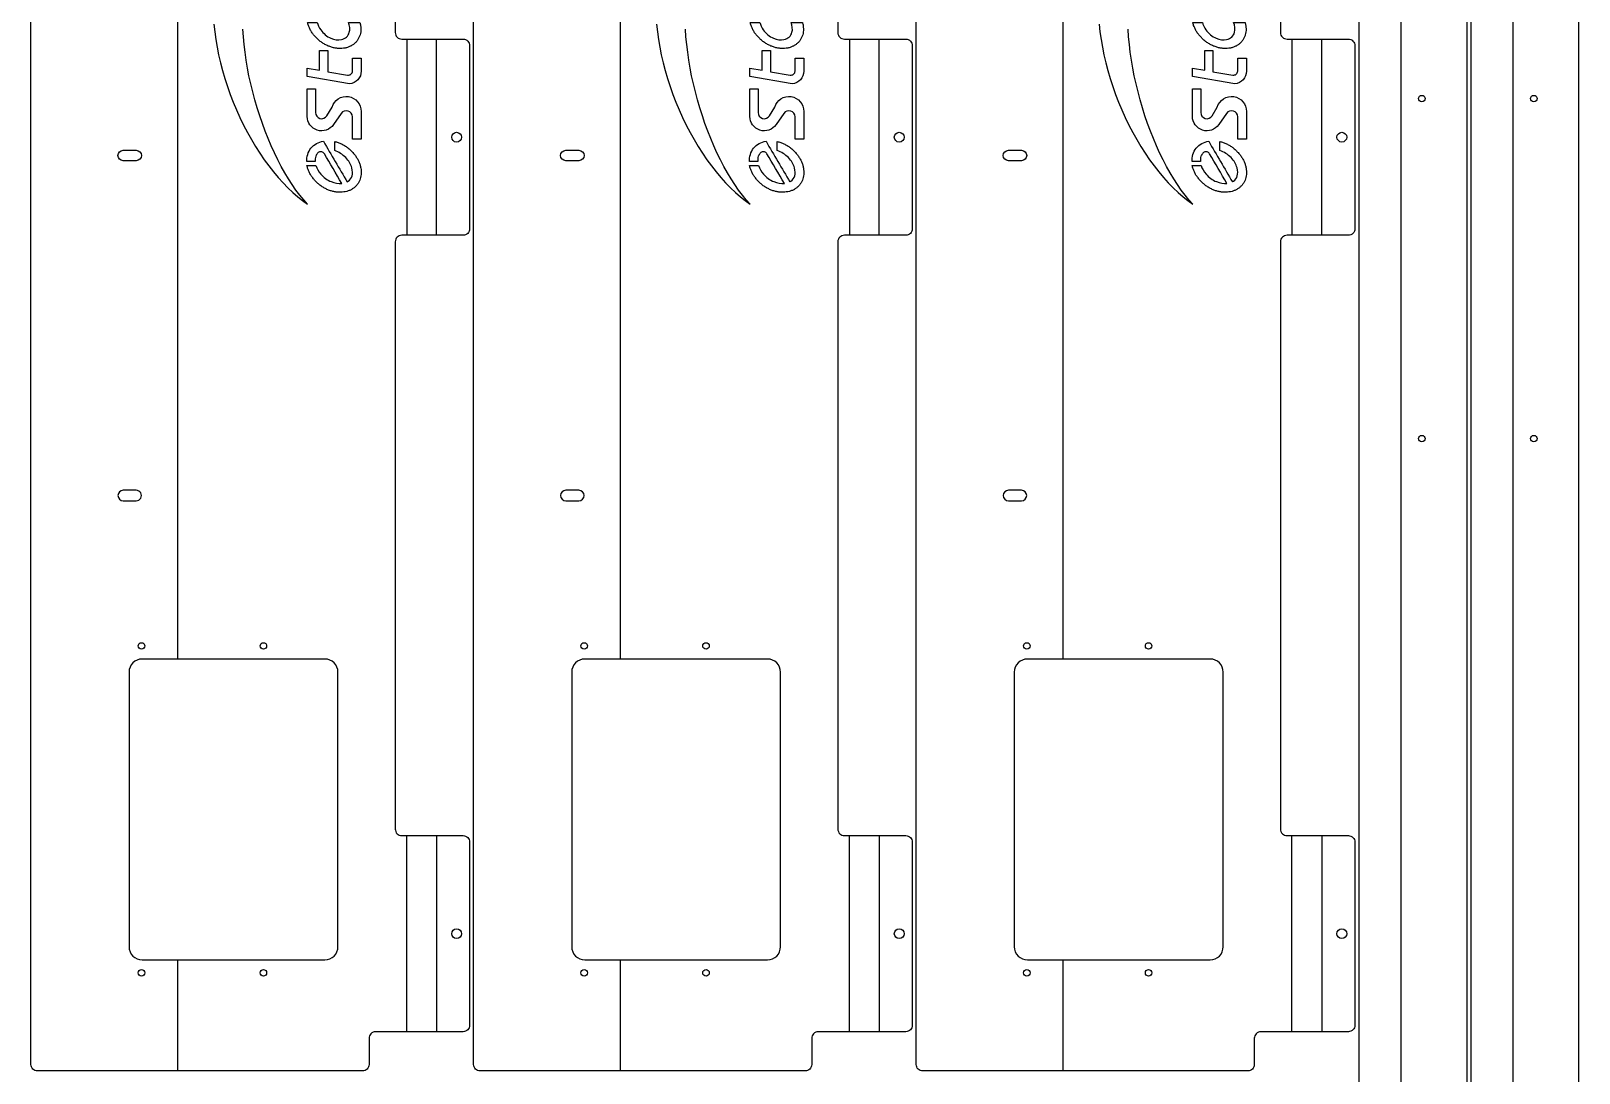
# Model space of a CAD drawing. Extents: x 8103 to 9297, y 13834 to 16827.
# Drawn here: x 8103 to 9287, y 15234 to 16030 of the extents above; entities that cross this region are included whole.
import ezdxf

# ---------------------------------------------------------------- set-up
doc = ezdxf.new("R2010")
doc.units = 0

# ---------------------------------------------------------------- blocks, each defined once
blk = doc.blocks.new('Part291220227', base_point=(-670.5, -25))
at = {"layer": '1'}
blk.add_lwpolyline([(670.5, 52.7, 0.414214), (665.5, 57.7), (-665.5, 57.7, 0.414214), (-670.5, 52.7), (-670.5, 13.6), (-663.5, 13.6), (-663.5, -6.4), (-670.5, -6.4), (-670.5, -15, 0.414214), (-660.5, -25), (660.5, -25, 0.414214), (670.5, -15), (670.5, -6.4), (663.5, -6.4), (663.5, 13.6), (670.5, 13.6)], format="xyb", close=True, dxfattribs=at)
for centre in [(-130, 9.5), (130, 9.5)]:
    blk.add_circle(centre, 2.5, dxfattribs=at)
at = {"layer": '2'}
blk.add_line((-670.5, 25.3), (670.5, 25.3), dxfattribs=at)
blk = doc.blocks.new('Part1278655948', base_point=(-670.5, -25))
at = {"layer": '1'}
blk.add_lwpolyline([(670.5, 52.7, 0.414214), (665.5, 57.7), (-665.5, 57.7, 0.414214), (-670.5, 52.7), (-670.5, 13.6), (-663.5, 13.6), (-663.5, -6.4), (-670.5, -6.4), (-670.5, -15, 0.414214), (-660.5, -25), (660.5, -25, 0.414214), (670.5, -15), (670.5, -6.4), (663.5, -6.4), (663.5, 13.6), (670.5, 13.6)], format="xyb", close=True, dxfattribs=at)
for centre in [(-130, 9.5), (130, 9.5)]:
    blk.add_circle(centre, 2.5, dxfattribs=at)
at = {"layer": '2'}
blk.add_line((-670.5, 25.3), (670.5, 25.3), dxfattribs=at)
blk = doc.blocks.new('Part1722710293', base_point=(-699, -136.7))
at = {"layer": '1'}
blk.add_lwpolyline([(544, -79.8), (95, -79.8, 0.414214), (90, -84.8), (90, -131.7, -0.414214), (85, -136.7), (-55, -136.7, -0.414214), (-60, -131.7), (-60, -84.8, 0.414214), (-65, -79.8), (-514, -79.8, 0.414214), (-519, -84.8), (-519, -131.7, -0.414214), (-524, -136.7), (-664, -136.7, -0.414214), (-669, -131.7), (-669, -64.8, 0.414214), (-674, -59.8), (-694, -59.8, -0.414214), (-699, -54.8), (-699, 193.7, -0.414214), (-694, 198.7), (481.5, 198.7, -0.414214)], format="xyb", dxfattribs=at)
for points in [[(-255, 128.2, 1), (-263, 128.2), (-263, 118.2, 1), (-255, 118.2)], [(5, 128.2), (5, 118.2, -1), (-3, 118.2), (-3, 128.2, -1)], [(-384, 113.7, 0.414214), (-394, 123.7), (-604, 123.7, 0.414214), (-614, 113.7), (-614, -26, 0.414214), (-604, -36), (-394, -36, 0.414214), (-384, -26)], [(52.1, -12.5), (52.1, -18.8), (33.8, -18.8, 0.761737), (31.4, -27.5), (38, -31.5, -0.865241), (34.7, -53.8), (13.6, -53.8), (13.6, -47.1), (30.5, -47.1, 0.735169), (33.2, -38.5), (24.6, -32.6, -0.735169), (30.9, -12.5)], [(81.2, -21.9), (81.2, -28.2), (65.1, -28.2), (62.5, -43.4, 0.466308), (65.6, -47.1), (75.3, -47.1), (75.3, -53.8), (65.6, -53.8, -0.386919), (55.8, -44.9), (61.5, -12.5), (67.9, -12.5), (66.2, -21.9)]]:
    blk.add_lwpolyline(points, format="xyb", close=True, dxfattribs=at)
blk.add_lwpolyline([(101.4, 58.8), (95.6, 58.2), (89.8, 57.4), (83.9, 56.4), (77.9, 55.2), (71.9, 53.8), (65.9, 52.2), (59.8, 50.4), (53.8, 48.4), (47.7, 46.3), (41.8, 44), (35.9, 41.5), (30, 38.9), (24.3, 36.1), (18.7, 33.2), (13.2, 30.1), (7.9, 27), (2.8, 23.7), (-2.2, 20.3), (-7, 16.8), (-11.5, 13.3), (-15.8, 9.7), (-19.9, 6), (-23.7, 2.3), (-27.3, -1.5), (-30.5, -5.3), (-33.5, -9), (-36.2, -12.8), (-32.9, -9.8), (-29.3, -6.9), (-25.4, -3.9), (-21.2, -1), (-16.8, 1.8), (-12.2, 4.6), (-7.3, 7.3), (-2.2, 10), (3, 12.6), (8.4, 15), (14, 17.4), (19.7, 19.7), (25.5, 21.8), (31.4, 23.8), (37.4, 25.7), (43.5, 27.5), (49.6, 29.1), (55.7, 30.6), (61.8, 32), (67.9, 33.1), (74, 34.2), (80, 35), (86, 35.7), (91.8, 36.3), (97.6, 36.6)], dxfattribs=at)
for centre, radius in [((-624, 114.2), 2.5), ((-374, 114.2), 2.5), ((-624, 21), 2.5), ((-374, 21), 2.5), ((-594, -126.7), 3.75), ((15, -126.7), 3.75)]:
    blk.add_circle(centre, radius, dxfattribs=at)
for points, knots in [([(11.9, -24.9), (11.6, -23), (11, -21.3), (10.1, -19.7), (10.1, -19.7), (9.2, -18), (8, -16.6), (6.6, -15.4), (6.6, -15.4), (5.2, -14.3), (3.5, -13.4), (1.7, -12.9), (1.7, -12.9), (0, -12.3), (-1.9, -12.1), (-3.7, -12.2), (-3.7, -12.2), (-3.7, -14.3), (-3.7, -16.5), (-3.7, -18.6), (-3.7, -18.6), (-2.2, -18.4), (-0.8, -18.6), (0.4, -19), (0.4, -19), (1.3, -19.4), (2.2, -19.9), (2.9, -20.5), (2.9, -20.5), (3.2, -20.7), (3.4, -21.1), (3.6, -21.4), (3.6, -21.4), (3.8, -21.8), (3.9, -22.2), (3.9, -22.6), (3.9, -22.6), (4, -23), (3.9, -23.4), (3.8, -23.7), (3.8, -23.7), (3.7, -24.1), (3.5, -24.5), (3.3, -24.8), (3.3, -24.8), (3, -25.1), (2.7, -25.4), (2.4, -25.6), (2.4, -25.6), (-5.2, -30), (-12.8, -34.5), (-20.4, -38.9), (-20.4, -38.9), (-20.7, -36.5), (-20.2, -33.6), (-19, -30.8), (-19, -30.8), (-17.8, -27.9), (-15.7, -25), (-13.2, -22.9), (-13.2, -22.9), (-11.2, -21.1), (-8.9, -19.8), (-6.7, -19.2), (-6.7, -19.2), (-6.7, -16.9), (-6.7, -14.6), (-6.7, -12.3), (-6.7, -12.3), (-7.5, -12.5), (-8.4, -12.7), (-9.2, -13), (-9.2, -13), (-10, -13.3), (-10.8, -13.6), (-11.6, -14), (-11.6, -14), (-12.4, -14.4), (-13.2, -14.8), (-14, -15.2), (-14, -15.2), (-14.7, -15.7), (-15.5, -16.3), (-16.2, -16.8), (-16.2, -16.8), (-17, -17.4), (-17.7, -18), (-18.4, -18.6), (-18.4, -18.6), (-19, -19.2), (-19.7, -19.9), (-20.3, -20.6), (-20.3, -20.6), (-20.9, -21.3), (-21.5, -22.1), (-22.1, -22.8), (-22.1, -22.8), (-22.6, -23.6), (-23.1, -24.4), (-23.6, -25.2), (-23.6, -25.2), (-24, -26), (-24.5, -26.8), (-24.9, -27.6), (-24.9, -27.6), (-25.2, -28.5), (-25.6, -29.3), (-25.9, -30.2), (-25.9, -30.2), (-26.1, -31.1), (-26.4, -31.9), (-26.6, -32.8), (-26.6, -32.8), (-26.7, -33.7), (-26.9, -34.5), (-27, -35.4), (-27, -35.4), (-27.1, -36.2), (-27.1, -37.1), (-27.1, -38), (-27.1, -38), (-27.1, -38.8), (-27, -39.6), (-26.9, -40.4), (-26.9, -40.4), (-26.8, -41.2), (-26.6, -42), (-26.5, -42.8), (-26.5, -42.8), (-26.2, -43.5), (-25.9, -44.3), (-25.7, -45), (-25.7, -45), (-25.3, -45.7), (-25, -46.4), (-24.6, -47), (-24.6, -47), (-24.1, -47.6), (-23.7, -48.2), (-23.3, -48.8), (-23.3, -48.8), (-22.7, -49.3), (-22.2, -49.9), (-21.7, -50.4), (-21.7, -50.4), (-21.1, -50.8), (-20.5, -51.2), (-19.9, -51.7), (-19.9, -51.7), (-19.2, -52), (-18.5, -52.3), (-17.9, -52.7), (-17.9, -52.7), (-17.1, -52.9), (-16.4, -53.1), (-15.7, -53.3), (-15.7, -53.3), (-14.9, -53.5), (-14.2, -53.6), (-13.4, -53.7), (-13.4, -53.7), (-12.6, -53.7), (-11.8, -53.7), (-11, -53.7), (-11, -53.7), (-10.2, -53.7), (-9.4, -53.6), (-8.6, -53.5), (-8.6, -53.5), (-7.8, -53.3), (-6.9, -53.1), (-6.1, -52.9), (-6.1, -52.9), (-5.3, -52.6), (-4.5, -52.3), (-3.7, -52), (-3.7, -52), (-2.9, -51.6), (-2.1, -51.2), (-1.3, -50.8), (-1.3, -50.8), (-0.5, -50.3), (0.2, -49.8), (1, -49.3), (1, -49.3), (1.7, -48.7), (2.4, -48.1), (3.2, -47.5), (3.2, -47.5), (3.8, -46.9), (4.5, -46.2), (5.2, -45.6), (5.2, -45.6), (5.8, -44.9), (6.4, -44.1), (7, -43.4), (7, -43.4), (7.5, -42.6), (8, -41.9), (8.6, -41.1), (8.6, -41.1), (9, -40.3), (9.4, -39.5), (9.9, -38.6), (9.9, -38.6), (10.3, -37.8), (10.6, -36.9), (11, -36.1), (11, -36.1), (11.2, -35.2), (11.5, -34.4), (11.8, -33.5), (11.8, -33.5), (9.5, -33.5), (7.1, -33.5), (4.8, -33.5), (4.8, -33.5), (3.8, -36.6), (1.8, -39.6), (-0.6, -42), (-0.6, -42), (-3, -44.3), (-5.8, -45.9), (-8.5, -46.6), (-8.5, -46.6), (-10.8, -47.3), (-12.9, -47.2), (-14.5, -46.8), (-14.5, -46.8), (-16.3, -46.3), (-17.7, -45.3), (-18.7, -43.8), (-18.7, -43.8), (-18.9, -43.6), (-19.1, -43.3), (-19.2, -43.1), (-19.2, -43.1), (-8.9, -37), (1.5, -30.9), (11.9, -24.9)], [0, 0, 0, 0, 0.016667, 0.016667, 0.016667, 0.016667, 0.033333, 0.033333, 0.033333, 0.033333, 0.05, 0.05, 0.05, 0.05, 0.066667, 0.066667, 0.066667, 0.066667, 0.083333, 0.083333, 0.083333, 0.083333, 0.1, 0.1, 0.1, 0.1, 0.116667, 0.116667, 0.116667, 0.116667, 0.133333, 0.133333, 0.133333, 0.133333, 0.15, 0.15, 0.15, 0.15, 0.166667, 0.166667, 0.166667, 0.166667, 0.183333, 0.183333, 0.183333, 0.183333, 0.2, 0.2, 0.2, 0.2, 0.216667, 0.216667, 0.216667, 0.216667, 0.233333, 0.233333, 0.233333, 0.233333, 0.25, 0.25, 0.25, 0.25, 0.266667, 0.266667, 0.266667, 0.266667, 0.283333, 0.283333, 0.283333, 0.283333, 0.3, 0.3, 0.3, 0.3, 0.316667, 0.316667, 0.316667, 0.316667, 0.333333, 0.333333, 0.333333, 0.333333, 0.35, 0.35, 0.35, 0.35, 0.366667, 0.366667, 0.366667, 0.366667, 0.383333, 0.383333, 0.383333, 0.383333, 0.4, 0.4, 0.4, 0.4, 0.416667, 0.416667, 0.416667, 0.416667, 0.433333, 0.433333, 0.433333, 0.433333, 0.45, 0.45, 0.45, 0.45, 0.466667, 0.466667, 0.466667, 0.466667, 0.483333, 0.483333, 0.483333, 0.483333, 0.5, 0.5, 0.5, 0.5, 0.516667, 0.516667, 0.516667, 0.516667, 0.533333, 0.533333, 0.533333, 0.533333, 0.55, 0.55, 0.55, 0.55, 0.566667, 0.566667, 0.566667, 0.566667, 0.583333, 0.583333, 0.583333, 0.583333, 0.6, 0.6, 0.6, 0.6, 0.616667, 0.616667, 0.616667, 0.616667, 0.633333, 0.633333, 0.633333, 0.633333, 0.65, 0.65, 0.65, 0.65, 0.666667, 0.666667, 0.666667, 0.666667, 0.683333, 0.683333, 0.683333, 0.683333, 0.7, 0.7, 0.7, 0.7, 0.716667, 0.716667, 0.716667, 0.716667, 0.733333, 0.733333, 0.733333, 0.733333, 0.75, 0.75, 0.75, 0.75, 0.766667, 0.766667, 0.766667, 0.766667, 0.783333, 0.783333, 0.783333, 0.783333, 0.8, 0.8, 0.8, 0.8, 0.816667, 0.816667, 0.816667, 0.816667, 0.833333, 0.833333, 0.833333, 0.833333, 0.85, 0.85, 0.85, 0.85, 0.866667, 0.866667, 0.866667, 0.866667, 0.883333, 0.883333, 0.883333, 0.883333, 0.9, 0.9, 0.9, 0.9, 0.916667, 0.916667, 0.916667, 0.916667, 0.933333, 0.933333, 0.933333, 0.933333, 0.95, 0.95, 0.95, 0.95, 0.966667, 0.966667, 0.966667, 0.966667, 0.983333, 0.983333, 0.983333, 0.983333, 1, 1, 1, 1]), ([(102.8, -12.7), (102, -13), (101.2, -13.2), (100.3, -13.4), (100.3, -13.4), (99.5, -13.8), (98.7, -14.1), (97.9, -14.5), (97.9, -14.5), (97.1, -14.9), (96.3, -15.3), (95.5, -15.8), (95.5, -15.8), (94.7, -16.3), (94, -16.9), (93.2, -17.4), (93.2, -17.4), (92.5, -18), (91.8, -18.6), (91.1, -19.3), (91.1, -19.3), (90.4, -19.9), (89.8, -20.6), (89.1, -21.3), (89.1, -21.3), (88.6, -22.1), (88, -22.9), (87.4, -23.6), (87.4, -23.6), (86.9, -24.4), (86.4, -25.2), (85.9, -26), (85.9, -26), (85.5, -26.9), (85.1, -27.7), (84.7, -28.6), (84.7, -28.6), (84.4, -29.4), (84.1, -30.3), (83.8, -31.2), (83.8, -31.2), (83.5, -32.1), (83.3, -32.9), (83.1, -33.8), (83.1, -33.8), (83, -34.7), (82.9, -35.6), (82.8, -36.4), (82.8, -36.4), (82.8, -37.3), (82.8, -38.2), (82.8, -39), (82.8, -39), (82.9, -39.8), (83, -40.7), (83.1, -41.5), (83.1, -41.5), (83.3, -42.3), (83.5, -43), (83.8, -43.8), (83.8, -43.8), (84.1, -44.5), (84.4, -45.2), (84.7, -45.9), (84.7, -45.9), (85.1, -46.6), (85.5, -47.2), (85.9, -47.9), (85.9, -47.9), (86.4, -48.4), (86.9, -49), (87.4, -49.6), (87.4, -49.6), (88, -50), (88.6, -50.5), (89.1, -51), (89.1, -51), (89.8, -51.4), (90.4, -51.7), (91.1, -52.1), (91.1, -52.1), (91.8, -52.4), (92.5, -52.6), (93.2, -52.9), (93.2, -52.9), (94, -53.1), (94.7, -53.2), (95.5, -53.4), (95.5, -53.4), (96.3, -53.4), (97.1, -53.5), (97.9, -53.5), (97.9, -53.5), (98.7, -53.4), (99.5, -53.4), (100.3, -53.3), (100.3, -53.3), (101.2, -53.1), (102, -52.9), (102.8, -52.8), (102.8, -52.8), (102.8, -49.8), (102.8, -46.9), (102.8, -44), (102.8, -44), (100.1, -45.1), (97.4, -45.3), (95.2, -44.7), (95.2, -44.7), (92.3, -43.9), (90.3, -41.7), (89.6, -38.6), (89.6, -38.6), (89.1, -36.2), (89.5, -33.4), (90.7, -30.6), (90.7, -30.6), (92, -27.6), (94.3, -24.8), (97.1, -22.8), (97.1, -22.8), (98.9, -21.5), (100.9, -20.6), (102.8, -20.1), (102.8, -20.1), (102.8, -17.6), (102.8, -15.2), (102.8, -12.7)], [0, 0, 0, 0, 0.03125, 0.03125, 0.03125, 0.03125, 0.0625, 0.0625, 0.0625, 0.0625, 0.09375, 0.09375, 0.09375, 0.09375, 0.125, 0.125, 0.125, 0.125, 0.15625, 0.15625, 0.15625, 0.15625, 0.1875, 0.1875, 0.1875, 0.1875, 0.21875, 0.21875, 0.21875, 0.21875, 0.25, 0.25, 0.25, 0.25, 0.28125, 0.28125, 0.28125, 0.28125, 0.3125, 0.3125, 0.3125, 0.3125, 0.34375, 0.34375, 0.34375, 0.34375, 0.375, 0.375, 0.375, 0.375, 0.40625, 0.40625, 0.40625, 0.40625, 0.4375, 0.4375, 0.4375, 0.4375, 0.46875, 0.46875, 0.46875, 0.46875, 0.5, 0.5, 0.5, 0.5, 0.53125, 0.53125, 0.53125, 0.53125, 0.5625, 0.5625, 0.5625, 0.5625, 0.59375, 0.59375, 0.59375, 0.59375, 0.625, 0.625, 0.625, 0.625, 0.65625, 0.65625, 0.65625, 0.65625, 0.6875, 0.6875, 0.6875, 0.6875, 0.71875, 0.71875, 0.71875, 0.71875, 0.75, 0.75, 0.75, 0.75, 0.78125, 0.78125, 0.78125, 0.78125, 0.8125, 0.8125, 0.8125, 0.8125, 0.84375, 0.84375, 0.84375, 0.84375, 0.875, 0.875, 0.875, 0.875, 0.90625, 0.90625, 0.90625, 0.90625, 0.9375, 0.9375, 0.9375, 0.9375, 0.96875, 0.96875, 0.96875, 0.96875, 1, 1, 1, 1])]:
    blk.add_open_spline(points, degree=3, knots=knots, dxfattribs=at)
at = {"layer": '2'}
for p, q in [((-699, 86.4), (-614, 86.4)), ((-384, 86.4), (699, 86.4)), ((-669, -88.6), (-519, -88.6)), ((90, -88.6), (-60, -88.6)), ((-519, -111.4), (-669, -111.4)), ((-60, -111.4), (90, -111.4))]:
    blk.add_line(p, q, dxfattribs=at)
blk = doc.blocks.new('Part1347392054', base_point=(-699, -136.7))
at = {"layer": '1'}
blk.add_lwpolyline([(544, -79.8), (95, -79.8, 0.414214), (90, -84.8), (90, -131.7, -0.414214), (85, -136.7), (-55, -136.7, -0.414214), (-60, -131.7), (-60, -84.8, 0.414214), (-65, -79.8), (-514, -79.8, 0.414214), (-519, -84.8), (-519, -131.7, -0.414214), (-524, -136.7), (-664, -136.7, -0.414214), (-669, -131.7), (-669, -64.8, 0.414214), (-674, -59.8), (-694, -59.8, -0.414214), (-699, -54.8), (-699, 193.7, -0.414214), (-694, 198.7), (481.5, 198.7, -0.414214)], format="xyb", dxfattribs=at)
for points in [[(-255, 128.2, 1), (-263, 128.2), (-263, 118.2, 1), (-255, 118.2)], [(5, 128.2), (5, 118.2, -1), (-3, 118.2), (-3, 128.2, -1)], [(-384, 113.7, 0.414214), (-394, 123.7), (-604, 123.7, 0.414214), (-614, 113.7), (-614, -26, 0.414214), (-604, -36), (-394, -36, 0.414214), (-384, -26)], [(52.1, -12.5), (52.1, -18.8), (33.8, -18.8, 0.761737), (31.4, -27.5), (38, -31.5, -0.865241), (34.7, -53.8), (13.6, -53.8), (13.6, -47.1), (30.5, -47.1, 0.735169), (33.2, -38.5), (24.6, -32.6, -0.735169), (30.9, -12.5)], [(81.2, -21.9), (81.2, -28.2), (65.1, -28.2), (62.5, -43.4, 0.466308), (65.6, -47.1), (75.3, -47.1), (75.3, -53.8), (65.6, -53.8, -0.386919), (55.8, -44.9), (61.5, -12.5), (67.9, -12.5), (66.2, -21.9)]]:
    blk.add_lwpolyline(points, format="xyb", close=True, dxfattribs=at)
blk.add_lwpolyline([(101.4, 58.8), (95.6, 58.2), (89.8, 57.4), (83.9, 56.4), (77.9, 55.2), (71.9, 53.8), (65.9, 52.2), (59.8, 50.4), (53.8, 48.4), (47.7, 46.3), (41.8, 44), (35.9, 41.5), (30, 38.9), (24.3, 36.1), (18.7, 33.2), (13.2, 30.1), (7.9, 27), (2.8, 23.7), (-2.2, 20.3), (-7, 16.8), (-11.5, 13.3), (-15.8, 9.7), (-19.9, 6), (-23.7, 2.3), (-27.3, -1.5), (-30.5, -5.3), (-33.5, -9), (-36.2, -12.8), (-32.9, -9.8), (-29.3, -6.9), (-25.4, -3.9), (-21.2, -1), (-16.8, 1.8), (-12.2, 4.6), (-7.3, 7.3), (-2.2, 10), (3, 12.6), (8.4, 15), (14, 17.4), (19.7, 19.7), (25.5, 21.8), (31.4, 23.8), (37.4, 25.7), (43.5, 27.5), (49.6, 29.1), (55.7, 30.6), (61.8, 32), (67.9, 33.1), (74, 34.2), (80, 35), (86, 35.7), (91.8, 36.3), (97.6, 36.6)], dxfattribs=at)
for centre, radius in [((-624, 114.2), 2.5), ((-374, 114.2), 2.5), ((-624, 21), 2.5), ((-374, 21), 2.5), ((-594, -126.7), 3.75), ((15, -126.7), 3.75)]:
    blk.add_circle(centre, radius, dxfattribs=at)
for points, knots in [([(11.9, -24.9), (11.6, -23), (11, -21.3), (10.1, -19.7), (10.1, -19.7), (9.2, -18), (8, -16.6), (6.6, -15.4), (6.6, -15.4), (5.2, -14.3), (3.5, -13.4), (1.7, -12.9), (1.7, -12.9), (0, -12.3), (-1.9, -12.1), (-3.7, -12.2), (-3.7, -12.2), (-3.7, -14.3), (-3.7, -16.5), (-3.7, -18.6), (-3.7, -18.6), (-2.2, -18.4), (-0.8, -18.6), (0.4, -19), (0.4, -19), (1.3, -19.4), (2.2, -19.9), (2.9, -20.5), (2.9, -20.5), (3.2, -20.7), (3.4, -21.1), (3.6, -21.4), (3.6, -21.4), (3.8, -21.8), (3.9, -22.2), (3.9, -22.6), (3.9, -22.6), (4, -23), (3.9, -23.4), (3.8, -23.7), (3.8, -23.7), (3.7, -24.1), (3.5, -24.5), (3.3, -24.8), (3.3, -24.8), (3, -25.1), (2.7, -25.4), (2.4, -25.6), (2.4, -25.6), (-5.2, -30), (-12.8, -34.5), (-20.4, -38.9), (-20.4, -38.9), (-20.7, -36.5), (-20.2, -33.6), (-19, -30.8), (-19, -30.8), (-17.8, -27.9), (-15.7, -25), (-13.2, -22.9), (-13.2, -22.9), (-11.2, -21.1), (-8.9, -19.8), (-6.7, -19.2), (-6.7, -19.2), (-6.7, -16.9), (-6.7, -14.6), (-6.7, -12.3), (-6.7, -12.3), (-7.5, -12.5), (-8.4, -12.7), (-9.2, -13), (-9.2, -13), (-10, -13.3), (-10.8, -13.6), (-11.6, -14), (-11.6, -14), (-12.4, -14.4), (-13.2, -14.8), (-14, -15.2), (-14, -15.2), (-14.7, -15.7), (-15.5, -16.3), (-16.2, -16.8), (-16.2, -16.8), (-17, -17.4), (-17.7, -18), (-18.4, -18.6), (-18.4, -18.6), (-19, -19.2), (-19.7, -19.9), (-20.3, -20.6), (-20.3, -20.6), (-20.9, -21.3), (-21.5, -22.1), (-22.1, -22.8), (-22.1, -22.8), (-22.6, -23.6), (-23.1, -24.4), (-23.6, -25.2), (-23.6, -25.2), (-24, -26), (-24.5, -26.8), (-24.9, -27.6), (-24.9, -27.6), (-25.2, -28.5), (-25.6, -29.3), (-25.9, -30.2), (-25.9, -30.2), (-26.1, -31.1), (-26.4, -31.9), (-26.6, -32.8), (-26.6, -32.8), (-26.7, -33.7), (-26.9, -34.5), (-27, -35.4), (-27, -35.4), (-27.1, -36.2), (-27.1, -37.1), (-27.1, -38), (-27.1, -38), (-27.1, -38.8), (-27, -39.6), (-26.9, -40.4), (-26.9, -40.4), (-26.8, -41.2), (-26.6, -42), (-26.5, -42.8), (-26.5, -42.8), (-26.2, -43.5), (-25.9, -44.3), (-25.7, -45), (-25.7, -45), (-25.3, -45.7), (-25, -46.4), (-24.6, -47), (-24.6, -47), (-24.1, -47.6), (-23.7, -48.2), (-23.3, -48.8), (-23.3, -48.8), (-22.7, -49.3), (-22.2, -49.9), (-21.7, -50.4), (-21.7, -50.4), (-21.1, -50.8), (-20.5, -51.2), (-19.9, -51.7), (-19.9, -51.7), (-19.2, -52), (-18.5, -52.3), (-17.9, -52.7), (-17.9, -52.7), (-17.1, -52.9), (-16.4, -53.1), (-15.7, -53.3), (-15.7, -53.3), (-14.9, -53.5), (-14.2, -53.6), (-13.4, -53.7), (-13.4, -53.7), (-12.6, -53.7), (-11.8, -53.7), (-11, -53.7), (-11, -53.7), (-10.2, -53.7), (-9.4, -53.6), (-8.6, -53.5), (-8.6, -53.5), (-7.8, -53.3), (-6.9, -53.1), (-6.1, -52.9), (-6.1, -52.9), (-5.3, -52.6), (-4.5, -52.3), (-3.7, -52), (-3.7, -52), (-2.9, -51.6), (-2.1, -51.2), (-1.3, -50.8), (-1.3, -50.8), (-0.5, -50.3), (0.2, -49.8), (1, -49.3), (1, -49.3), (1.7, -48.7), (2.4, -48.1), (3.2, -47.5), (3.2, -47.5), (3.8, -46.9), (4.5, -46.2), (5.2, -45.6), (5.2, -45.6), (5.8, -44.9), (6.4, -44.1), (7, -43.4), (7, -43.4), (7.5, -42.6), (8, -41.9), (8.6, -41.1), (8.6, -41.1), (9, -40.3), (9.4, -39.5), (9.9, -38.6), (9.9, -38.6), (10.3, -37.8), (10.6, -36.9), (11, -36.1), (11, -36.1), (11.2, -35.2), (11.5, -34.4), (11.8, -33.5), (11.8, -33.5), (9.5, -33.5), (7.1, -33.5), (4.8, -33.5), (4.8, -33.5), (3.8, -36.6), (1.8, -39.6), (-0.6, -42), (-0.6, -42), (-3, -44.3), (-5.8, -45.9), (-8.5, -46.6), (-8.5, -46.6), (-10.8, -47.3), (-12.9, -47.2), (-14.5, -46.8), (-14.5, -46.8), (-16.3, -46.3), (-17.7, -45.3), (-18.7, -43.8), (-18.7, -43.8), (-18.9, -43.6), (-19.1, -43.3), (-19.2, -43.1), (-19.2, -43.1), (-8.9, -37), (1.5, -30.9), (11.9, -24.9)], [0, 0, 0, 0, 0.016667, 0.016667, 0.016667, 0.016667, 0.033333, 0.033333, 0.033333, 0.033333, 0.05, 0.05, 0.05, 0.05, 0.066667, 0.066667, 0.066667, 0.066667, 0.083333, 0.083333, 0.083333, 0.083333, 0.1, 0.1, 0.1, 0.1, 0.116667, 0.116667, 0.116667, 0.116667, 0.133333, 0.133333, 0.133333, 0.133333, 0.15, 0.15, 0.15, 0.15, 0.166667, 0.166667, 0.166667, 0.166667, 0.183333, 0.183333, 0.183333, 0.183333, 0.2, 0.2, 0.2, 0.2, 0.216667, 0.216667, 0.216667, 0.216667, 0.233333, 0.233333, 0.233333, 0.233333, 0.25, 0.25, 0.25, 0.25, 0.266667, 0.266667, 0.266667, 0.266667, 0.283333, 0.283333, 0.283333, 0.283333, 0.3, 0.3, 0.3, 0.3, 0.316667, 0.316667, 0.316667, 0.316667, 0.333333, 0.333333, 0.333333, 0.333333, 0.35, 0.35, 0.35, 0.35, 0.366667, 0.366667, 0.366667, 0.366667, 0.383333, 0.383333, 0.383333, 0.383333, 0.4, 0.4, 0.4, 0.4, 0.416667, 0.416667, 0.416667, 0.416667, 0.433333, 0.433333, 0.433333, 0.433333, 0.45, 0.45, 0.45, 0.45, 0.466667, 0.466667, 0.466667, 0.466667, 0.483333, 0.483333, 0.483333, 0.483333, 0.5, 0.5, 0.5, 0.5, 0.516667, 0.516667, 0.516667, 0.516667, 0.533333, 0.533333, 0.533333, 0.533333, 0.55, 0.55, 0.55, 0.55, 0.566667, 0.566667, 0.566667, 0.566667, 0.583333, 0.583333, 0.583333, 0.583333, 0.6, 0.6, 0.6, 0.6, 0.616667, 0.616667, 0.616667, 0.616667, 0.633333, 0.633333, 0.633333, 0.633333, 0.65, 0.65, 0.65, 0.65, 0.666667, 0.666667, 0.666667, 0.666667, 0.683333, 0.683333, 0.683333, 0.683333, 0.7, 0.7, 0.7, 0.7, 0.716667, 0.716667, 0.716667, 0.716667, 0.733333, 0.733333, 0.733333, 0.733333, 0.75, 0.75, 0.75, 0.75, 0.766667, 0.766667, 0.766667, 0.766667, 0.783333, 0.783333, 0.783333, 0.783333, 0.8, 0.8, 0.8, 0.8, 0.816667, 0.816667, 0.816667, 0.816667, 0.833333, 0.833333, 0.833333, 0.833333, 0.85, 0.85, 0.85, 0.85, 0.866667, 0.866667, 0.866667, 0.866667, 0.883333, 0.883333, 0.883333, 0.883333, 0.9, 0.9, 0.9, 0.9, 0.916667, 0.916667, 0.916667, 0.916667, 0.933333, 0.933333, 0.933333, 0.933333, 0.95, 0.95, 0.95, 0.95, 0.966667, 0.966667, 0.966667, 0.966667, 0.983333, 0.983333, 0.983333, 0.983333, 1, 1, 1, 1]), ([(102.8, -12.7), (102, -13), (101.2, -13.2), (100.3, -13.4), (100.3, -13.4), (99.5, -13.8), (98.7, -14.1), (97.9, -14.5), (97.9, -14.5), (97.1, -14.9), (96.3, -15.3), (95.5, -15.8), (95.5, -15.8), (94.7, -16.3), (94, -16.9), (93.2, -17.4), (93.2, -17.4), (92.5, -18), (91.8, -18.6), (91.1, -19.3), (91.1, -19.3), (90.4, -19.9), (89.8, -20.6), (89.1, -21.3), (89.1, -21.3), (88.6, -22.1), (88, -22.9), (87.4, -23.6), (87.4, -23.6), (86.9, -24.4), (86.4, -25.2), (85.9, -26), (85.9, -26), (85.5, -26.9), (85.1, -27.7), (84.7, -28.6), (84.7, -28.6), (84.4, -29.4), (84.1, -30.3), (83.8, -31.2), (83.8, -31.2), (83.5, -32.1), (83.3, -32.9), (83.1, -33.8), (83.1, -33.8), (83, -34.7), (82.9, -35.6), (82.8, -36.4), (82.8, -36.4), (82.8, -37.3), (82.8, -38.2), (82.8, -39), (82.8, -39), (82.9, -39.8), (83, -40.7), (83.1, -41.5), (83.1, -41.5), (83.3, -42.3), (83.5, -43), (83.8, -43.8), (83.8, -43.8), (84.1, -44.5), (84.4, -45.2), (84.7, -45.9), (84.7, -45.9), (85.1, -46.6), (85.5, -47.2), (85.9, -47.9), (85.9, -47.9), (86.4, -48.4), (86.9, -49), (87.4, -49.6), (87.4, -49.6), (88, -50), (88.6, -50.5), (89.1, -51), (89.1, -51), (89.8, -51.4), (90.4, -51.7), (91.1, -52.1), (91.1, -52.1), (91.8, -52.4), (92.5, -52.6), (93.2, -52.9), (93.2, -52.9), (94, -53.1), (94.7, -53.2), (95.5, -53.4), (95.5, -53.4), (96.3, -53.4), (97.1, -53.5), (97.9, -53.5), (97.9, -53.5), (98.7, -53.4), (99.5, -53.4), (100.3, -53.3), (100.3, -53.3), (101.2, -53.1), (102, -52.9), (102.8, -52.8), (102.8, -52.8), (102.8, -49.8), (102.8, -46.9), (102.8, -44), (102.8, -44), (100.1, -45.1), (97.4, -45.3), (95.2, -44.7), (95.2, -44.7), (92.3, -43.9), (90.3, -41.7), (89.6, -38.6), (89.6, -38.6), (89.1, -36.2), (89.5, -33.4), (90.7, -30.6), (90.7, -30.6), (92, -27.6), (94.3, -24.8), (97.1, -22.8), (97.1, -22.8), (98.9, -21.5), (100.9, -20.6), (102.8, -20.1), (102.8, -20.1), (102.8, -17.6), (102.8, -15.2), (102.8, -12.7)], [0, 0, 0, 0, 0.03125, 0.03125, 0.03125, 0.03125, 0.0625, 0.0625, 0.0625, 0.0625, 0.09375, 0.09375, 0.09375, 0.09375, 0.125, 0.125, 0.125, 0.125, 0.15625, 0.15625, 0.15625, 0.15625, 0.1875, 0.1875, 0.1875, 0.1875, 0.21875, 0.21875, 0.21875, 0.21875, 0.25, 0.25, 0.25, 0.25, 0.28125, 0.28125, 0.28125, 0.28125, 0.3125, 0.3125, 0.3125, 0.3125, 0.34375, 0.34375, 0.34375, 0.34375, 0.375, 0.375, 0.375, 0.375, 0.40625, 0.40625, 0.40625, 0.40625, 0.4375, 0.4375, 0.4375, 0.4375, 0.46875, 0.46875, 0.46875, 0.46875, 0.5, 0.5, 0.5, 0.5, 0.53125, 0.53125, 0.53125, 0.53125, 0.5625, 0.5625, 0.5625, 0.5625, 0.59375, 0.59375, 0.59375, 0.59375, 0.625, 0.625, 0.625, 0.625, 0.65625, 0.65625, 0.65625, 0.65625, 0.6875, 0.6875, 0.6875, 0.6875, 0.71875, 0.71875, 0.71875, 0.71875, 0.75, 0.75, 0.75, 0.75, 0.78125, 0.78125, 0.78125, 0.78125, 0.8125, 0.8125, 0.8125, 0.8125, 0.84375, 0.84375, 0.84375, 0.84375, 0.875, 0.875, 0.875, 0.875, 0.90625, 0.90625, 0.90625, 0.90625, 0.9375, 0.9375, 0.9375, 0.9375, 0.96875, 0.96875, 0.96875, 0.96875, 1, 1, 1, 1])]:
    blk.add_open_spline(points, degree=3, knots=knots, dxfattribs=at)
at = {"layer": '2'}
for p, q in [((-699, 86.4), (-614, 86.4)), ((-384, 86.4), (699, 86.4)), ((-669, -88.6), (-519, -88.6)), ((90, -88.6), (-60, -88.6)), ((-519, -111.4), (-669, -111.4)), ((-60, -111.4), (90, -111.4))]:
    blk.add_line(p, q, dxfattribs=at)
blk = doc.blocks.new('Part1168453130', base_point=(-699, -136.7))
at = {"layer": '1'}
blk.add_lwpolyline([(544, -79.8), (95, -79.8, 0.414214), (90, -84.8), (90, -131.7, -0.414214), (85, -136.7), (-55, -136.7, -0.414214), (-60, -131.7), (-60, -84.8, 0.414214), (-65, -79.8), (-514, -79.8, 0.414214), (-519, -84.8), (-519, -131.7, -0.414214), (-524, -136.7), (-664, -136.7, -0.414214), (-669, -131.7), (-669, -64.8, 0.414214), (-674, -59.8), (-694, -59.8, -0.414214), (-699, -54.8), (-699, 193.7, -0.414214), (-694, 198.7), (481.5, 198.7, -0.414214)], format="xyb", dxfattribs=at)
for points in [[(-255, 128.2, 1), (-263, 128.2), (-263, 118.2, 1), (-255, 118.2)], [(5, 128.2), (5, 118.2, -1), (-3, 118.2), (-3, 128.2, -1)], [(-384, 113.7, 0.414214), (-394, 123.7), (-604, 123.7, 0.414214), (-614, 113.7), (-614, -26, 0.414214), (-604, -36), (-394, -36, 0.414214), (-384, -26)], [(52.1, -12.5), (52.1, -18.8), (33.8, -18.8, 0.761737), (31.4, -27.5), (38, -31.5, -0.865241), (34.7, -53.8), (13.6, -53.8), (13.6, -47.1), (30.5, -47.1, 0.735169), (33.2, -38.5), (24.6, -32.6, -0.735169), (30.9, -12.5)], [(81.2, -21.9), (81.2, -28.2), (65.1, -28.2), (62.5, -43.4, 0.466308), (65.6, -47.1), (75.3, -47.1), (75.3, -53.8), (65.6, -53.8, -0.386919), (55.8, -44.9), (61.5, -12.5), (67.9, -12.5), (66.2, -21.9)]]:
    blk.add_lwpolyline(points, format="xyb", close=True, dxfattribs=at)
blk.add_lwpolyline([(101.4, 58.8), (95.6, 58.2), (89.8, 57.4), (83.9, 56.4), (77.9, 55.2), (71.9, 53.8), (65.9, 52.2), (59.8, 50.4), (53.8, 48.4), (47.7, 46.3), (41.8, 44), (35.9, 41.5), (30, 38.9), (24.3, 36.1), (18.7, 33.2), (13.2, 30.1), (7.9, 27), (2.8, 23.7), (-2.2, 20.3), (-7, 16.8), (-11.5, 13.3), (-15.8, 9.7), (-19.9, 6), (-23.7, 2.3), (-27.3, -1.5), (-30.5, -5.3), (-33.5, -9), (-36.2, -12.8), (-32.9, -9.8), (-29.3, -6.9), (-25.4, -3.9), (-21.2, -1), (-16.8, 1.8), (-12.2, 4.6), (-7.3, 7.3), (-2.2, 10), (3, 12.6), (8.4, 15), (14, 17.4), (19.7, 19.7), (25.5, 21.8), (31.4, 23.8), (37.4, 25.7), (43.5, 27.5), (49.6, 29.1), (55.7, 30.6), (61.8, 32), (67.9, 33.1), (74, 34.2), (80, 35), (86, 35.7), (91.8, 36.3), (97.6, 36.6)], dxfattribs=at)
for centre, radius in [((-624, 114.2), 2.5), ((-374, 114.2), 2.5), ((-624, 21), 2.5), ((-374, 21), 2.5), ((-594, -126.7), 3.75), ((15, -126.7), 3.75)]:
    blk.add_circle(centre, radius, dxfattribs=at)
for points, knots in [([(11.9, -24.9), (11.6, -23), (11, -21.3), (10.1, -19.7), (10.1, -19.7), (9.2, -18), (8, -16.6), (6.6, -15.4), (6.6, -15.4), (5.2, -14.3), (3.5, -13.4), (1.7, -12.9), (1.7, -12.9), (0, -12.3), (-1.9, -12.1), (-3.7, -12.2), (-3.7, -12.2), (-3.7, -14.3), (-3.7, -16.5), (-3.7, -18.6), (-3.7, -18.6), (-2.2, -18.4), (-0.8, -18.6), (0.4, -19), (0.4, -19), (1.3, -19.4), (2.2, -19.9), (2.9, -20.5), (2.9, -20.5), (3.2, -20.7), (3.4, -21.1), (3.6, -21.4), (3.6, -21.4), (3.8, -21.8), (3.9, -22.2), (3.9, -22.6), (3.9, -22.6), (4, -23), (3.9, -23.4), (3.8, -23.7), (3.8, -23.7), (3.7, -24.1), (3.5, -24.5), (3.3, -24.8), (3.3, -24.8), (3, -25.1), (2.7, -25.4), (2.4, -25.6), (2.4, -25.6), (-5.2, -30), (-12.8, -34.5), (-20.4, -38.9), (-20.4, -38.9), (-20.7, -36.5), (-20.2, -33.6), (-19, -30.8), (-19, -30.8), (-17.8, -27.9), (-15.7, -25), (-13.2, -22.9), (-13.2, -22.9), (-11.2, -21.1), (-8.9, -19.8), (-6.7, -19.2), (-6.7, -19.2), (-6.7, -16.9), (-6.7, -14.6), (-6.7, -12.3), (-6.7, -12.3), (-7.5, -12.5), (-8.4, -12.7), (-9.2, -13), (-9.2, -13), (-10, -13.3), (-10.8, -13.6), (-11.6, -14), (-11.6, -14), (-12.4, -14.4), (-13.2, -14.8), (-14, -15.2), (-14, -15.2), (-14.7, -15.7), (-15.5, -16.3), (-16.2, -16.8), (-16.2, -16.8), (-17, -17.4), (-17.7, -18), (-18.4, -18.6), (-18.4, -18.6), (-19, -19.2), (-19.7, -19.9), (-20.3, -20.6), (-20.3, -20.6), (-20.9, -21.3), (-21.5, -22.1), (-22.1, -22.8), (-22.1, -22.8), (-22.6, -23.6), (-23.1, -24.4), (-23.6, -25.2), (-23.6, -25.2), (-24, -26), (-24.5, -26.8), (-24.9, -27.6), (-24.9, -27.6), (-25.2, -28.5), (-25.6, -29.3), (-25.9, -30.2), (-25.9, -30.2), (-26.1, -31.1), (-26.4, -31.9), (-26.6, -32.8), (-26.6, -32.8), (-26.7, -33.7), (-26.9, -34.5), (-27, -35.4), (-27, -35.4), (-27.1, -36.2), (-27.1, -37.1), (-27.1, -38), (-27.1, -38), (-27.1, -38.8), (-27, -39.6), (-26.9, -40.4), (-26.9, -40.4), (-26.8, -41.2), (-26.6, -42), (-26.5, -42.8), (-26.5, -42.8), (-26.2, -43.5), (-25.9, -44.3), (-25.7, -45), (-25.7, -45), (-25.3, -45.7), (-25, -46.4), (-24.6, -47), (-24.6, -47), (-24.1, -47.6), (-23.7, -48.2), (-23.3, -48.8), (-23.3, -48.8), (-22.7, -49.3), (-22.2, -49.9), (-21.7, -50.4), (-21.7, -50.4), (-21.1, -50.8), (-20.5, -51.2), (-19.9, -51.7), (-19.9, -51.7), (-19.2, -52), (-18.5, -52.3), (-17.9, -52.7), (-17.9, -52.7), (-17.1, -52.9), (-16.4, -53.1), (-15.7, -53.3), (-15.7, -53.3), (-14.9, -53.5), (-14.2, -53.6), (-13.4, -53.7), (-13.4, -53.7), (-12.6, -53.7), (-11.8, -53.7), (-11, -53.7), (-11, -53.7), (-10.2, -53.7), (-9.4, -53.6), (-8.6, -53.5), (-8.6, -53.5), (-7.8, -53.3), (-6.9, -53.1), (-6.1, -52.9), (-6.1, -52.9), (-5.3, -52.6), (-4.5, -52.3), (-3.7, -52), (-3.7, -52), (-2.9, -51.6), (-2.1, -51.2), (-1.3, -50.8), (-1.3, -50.8), (-0.5, -50.3), (0.2, -49.8), (1, -49.3), (1, -49.3), (1.7, -48.7), (2.4, -48.1), (3.2, -47.5), (3.2, -47.5), (3.8, -46.9), (4.5, -46.2), (5.2, -45.6), (5.2, -45.6), (5.8, -44.9), (6.4, -44.1), (7, -43.4), (7, -43.4), (7.5, -42.6), (8, -41.9), (8.6, -41.1), (8.6, -41.1), (9, -40.3), (9.4, -39.5), (9.9, -38.6), (9.9, -38.6), (10.3, -37.8), (10.6, -36.9), (11, -36.1), (11, -36.1), (11.2, -35.2), (11.5, -34.4), (11.8, -33.5), (11.8, -33.5), (9.5, -33.5), (7.1, -33.5), (4.8, -33.5), (4.8, -33.5), (3.8, -36.6), (1.8, -39.6), (-0.6, -42), (-0.6, -42), (-3, -44.3), (-5.8, -45.9), (-8.5, -46.6), (-8.5, -46.6), (-10.8, -47.3), (-12.9, -47.2), (-14.5, -46.8), (-14.5, -46.8), (-16.3, -46.3), (-17.7, -45.3), (-18.7, -43.8), (-18.7, -43.8), (-18.9, -43.6), (-19.1, -43.3), (-19.2, -43.1), (-19.2, -43.1), (-8.9, -37), (1.5, -30.9), (11.9, -24.9)], [0, 0, 0, 0, 0.016667, 0.016667, 0.016667, 0.016667, 0.033333, 0.033333, 0.033333, 0.033333, 0.05, 0.05, 0.05, 0.05, 0.066667, 0.066667, 0.066667, 0.066667, 0.083333, 0.083333, 0.083333, 0.083333, 0.1, 0.1, 0.1, 0.1, 0.116667, 0.116667, 0.116667, 0.116667, 0.133333, 0.133333, 0.133333, 0.133333, 0.15, 0.15, 0.15, 0.15, 0.166667, 0.166667, 0.166667, 0.166667, 0.183333, 0.183333, 0.183333, 0.183333, 0.2, 0.2, 0.2, 0.2, 0.216667, 0.216667, 0.216667, 0.216667, 0.233333, 0.233333, 0.233333, 0.233333, 0.25, 0.25, 0.25, 0.25, 0.266667, 0.266667, 0.266667, 0.266667, 0.283333, 0.283333, 0.283333, 0.283333, 0.3, 0.3, 0.3, 0.3, 0.316667, 0.316667, 0.316667, 0.316667, 0.333333, 0.333333, 0.333333, 0.333333, 0.35, 0.35, 0.35, 0.35, 0.366667, 0.366667, 0.366667, 0.366667, 0.383333, 0.383333, 0.383333, 0.383333, 0.4, 0.4, 0.4, 0.4, 0.416667, 0.416667, 0.416667, 0.416667, 0.433333, 0.433333, 0.433333, 0.433333, 0.45, 0.45, 0.45, 0.45, 0.466667, 0.466667, 0.466667, 0.466667, 0.483333, 0.483333, 0.483333, 0.483333, 0.5, 0.5, 0.5, 0.5, 0.516667, 0.516667, 0.516667, 0.516667, 0.533333, 0.533333, 0.533333, 0.533333, 0.55, 0.55, 0.55, 0.55, 0.566667, 0.566667, 0.566667, 0.566667, 0.583333, 0.583333, 0.583333, 0.583333, 0.6, 0.6, 0.6, 0.6, 0.616667, 0.616667, 0.616667, 0.616667, 0.633333, 0.633333, 0.633333, 0.633333, 0.65, 0.65, 0.65, 0.65, 0.666667, 0.666667, 0.666667, 0.666667, 0.683333, 0.683333, 0.683333, 0.683333, 0.7, 0.7, 0.7, 0.7, 0.716667, 0.716667, 0.716667, 0.716667, 0.733333, 0.733333, 0.733333, 0.733333, 0.75, 0.75, 0.75, 0.75, 0.766667, 0.766667, 0.766667, 0.766667, 0.783333, 0.783333, 0.783333, 0.783333, 0.8, 0.8, 0.8, 0.8, 0.816667, 0.816667, 0.816667, 0.816667, 0.833333, 0.833333, 0.833333, 0.833333, 0.85, 0.85, 0.85, 0.85, 0.866667, 0.866667, 0.866667, 0.866667, 0.883333, 0.883333, 0.883333, 0.883333, 0.9, 0.9, 0.9, 0.9, 0.916667, 0.916667, 0.916667, 0.916667, 0.933333, 0.933333, 0.933333, 0.933333, 0.95, 0.95, 0.95, 0.95, 0.966667, 0.966667, 0.966667, 0.966667, 0.983333, 0.983333, 0.983333, 0.983333, 1, 1, 1, 1]), ([(102.8, -12.7), (102, -13), (101.2, -13.2), (100.3, -13.4), (100.3, -13.4), (99.5, -13.8), (98.7, -14.1), (97.9, -14.5), (97.9, -14.5), (97.1, -14.9), (96.3, -15.3), (95.5, -15.8), (95.5, -15.8), (94.7, -16.3), (94, -16.9), (93.2, -17.4), (93.2, -17.4), (92.5, -18), (91.8, -18.6), (91.1, -19.3), (91.1, -19.3), (90.4, -19.9), (89.8, -20.6), (89.1, -21.3), (89.1, -21.3), (88.6, -22.1), (88, -22.9), (87.4, -23.6), (87.4, -23.6), (86.9, -24.4), (86.4, -25.2), (85.9, -26), (85.9, -26), (85.5, -26.9), (85.1, -27.7), (84.7, -28.6), (84.7, -28.6), (84.4, -29.4), (84.1, -30.3), (83.8, -31.2), (83.8, -31.2), (83.5, -32.1), (83.3, -32.9), (83.1, -33.8), (83.1, -33.8), (83, -34.7), (82.9, -35.6), (82.8, -36.4), (82.8, -36.4), (82.8, -37.3), (82.8, -38.2), (82.8, -39), (82.8, -39), (82.9, -39.8), (83, -40.7), (83.1, -41.5), (83.1, -41.5), (83.3, -42.3), (83.5, -43), (83.8, -43.8), (83.8, -43.8), (84.1, -44.5), (84.4, -45.2), (84.7, -45.9), (84.7, -45.9), (85.1, -46.6), (85.5, -47.2), (85.9, -47.9), (85.9, -47.9), (86.4, -48.4), (86.9, -49), (87.4, -49.6), (87.4, -49.6), (88, -50), (88.6, -50.5), (89.1, -51), (89.1, -51), (89.8, -51.4), (90.4, -51.7), (91.1, -52.1), (91.1, -52.1), (91.8, -52.4), (92.5, -52.6), (93.2, -52.9), (93.2, -52.9), (94, -53.1), (94.7, -53.2), (95.5, -53.4), (95.5, -53.4), (96.3, -53.4), (97.1, -53.5), (97.9, -53.5), (97.9, -53.5), (98.7, -53.4), (99.5, -53.4), (100.3, -53.3), (100.3, -53.3), (101.2, -53.1), (102, -52.9), (102.8, -52.8), (102.8, -52.8), (102.8, -49.8), (102.8, -46.9), (102.8, -44), (102.8, -44), (100.1, -45.1), (97.4, -45.3), (95.2, -44.7), (95.2, -44.7), (92.3, -43.9), (90.3, -41.7), (89.6, -38.6), (89.6, -38.6), (89.1, -36.2), (89.5, -33.4), (90.7, -30.6), (90.7, -30.6), (92, -27.6), (94.3, -24.8), (97.1, -22.8), (97.1, -22.8), (98.9, -21.5), (100.9, -20.6), (102.8, -20.1), (102.8, -20.1), (102.8, -17.6), (102.8, -15.2), (102.8, -12.7)], [0, 0, 0, 0, 0.03125, 0.03125, 0.03125, 0.03125, 0.0625, 0.0625, 0.0625, 0.0625, 0.09375, 0.09375, 0.09375, 0.09375, 0.125, 0.125, 0.125, 0.125, 0.15625, 0.15625, 0.15625, 0.15625, 0.1875, 0.1875, 0.1875, 0.1875, 0.21875, 0.21875, 0.21875, 0.21875, 0.25, 0.25, 0.25, 0.25, 0.28125, 0.28125, 0.28125, 0.28125, 0.3125, 0.3125, 0.3125, 0.3125, 0.34375, 0.34375, 0.34375, 0.34375, 0.375, 0.375, 0.375, 0.375, 0.40625, 0.40625, 0.40625, 0.40625, 0.4375, 0.4375, 0.4375, 0.4375, 0.46875, 0.46875, 0.46875, 0.46875, 0.5, 0.5, 0.5, 0.5, 0.53125, 0.53125, 0.53125, 0.53125, 0.5625, 0.5625, 0.5625, 0.5625, 0.59375, 0.59375, 0.59375, 0.59375, 0.625, 0.625, 0.625, 0.625, 0.65625, 0.65625, 0.65625, 0.65625, 0.6875, 0.6875, 0.6875, 0.6875, 0.71875, 0.71875, 0.71875, 0.71875, 0.75, 0.75, 0.75, 0.75, 0.78125, 0.78125, 0.78125, 0.78125, 0.8125, 0.8125, 0.8125, 0.8125, 0.84375, 0.84375, 0.84375, 0.84375, 0.875, 0.875, 0.875, 0.875, 0.90625, 0.90625, 0.90625, 0.90625, 0.9375, 0.9375, 0.9375, 0.9375, 0.96875, 0.96875, 0.96875, 0.96875, 1, 1, 1, 1])]:
    blk.add_open_spline(points, degree=3, knots=knots, dxfattribs=at)
at = {"layer": '2'}
for p, q in [((-699, 86.4), (-614, 86.4)), ((-384, 86.4), (699, 86.4)), ((-669, -88.6), (-519, -88.6)), ((90, -88.6), (-60, -88.6)), ((-519, -111.4), (-669, -111.4)), ((-60, -111.4), (90, -111.4))]:
    blk.add_line(p, q, dxfattribs=at)

msp = doc.modelspace()

# ---------------------------------------------------------------- block references
at = {"layer": '1', "rotation": 90.0000001836389}
for name, p in [('Part1168453130', (8438.5, 15235.2)), ('Part1347392054', (8776.9, 15235.2)), ('Part1722710293', (9115.3, 15235.2)), ('Part1278655948', (9201, 15178.2)), ('Part291220227', (9286.6, 15178.2))]:
    msp.add_blockref(name, p, dxfattribs=at)

doc.saveas('drawing.dxf')
